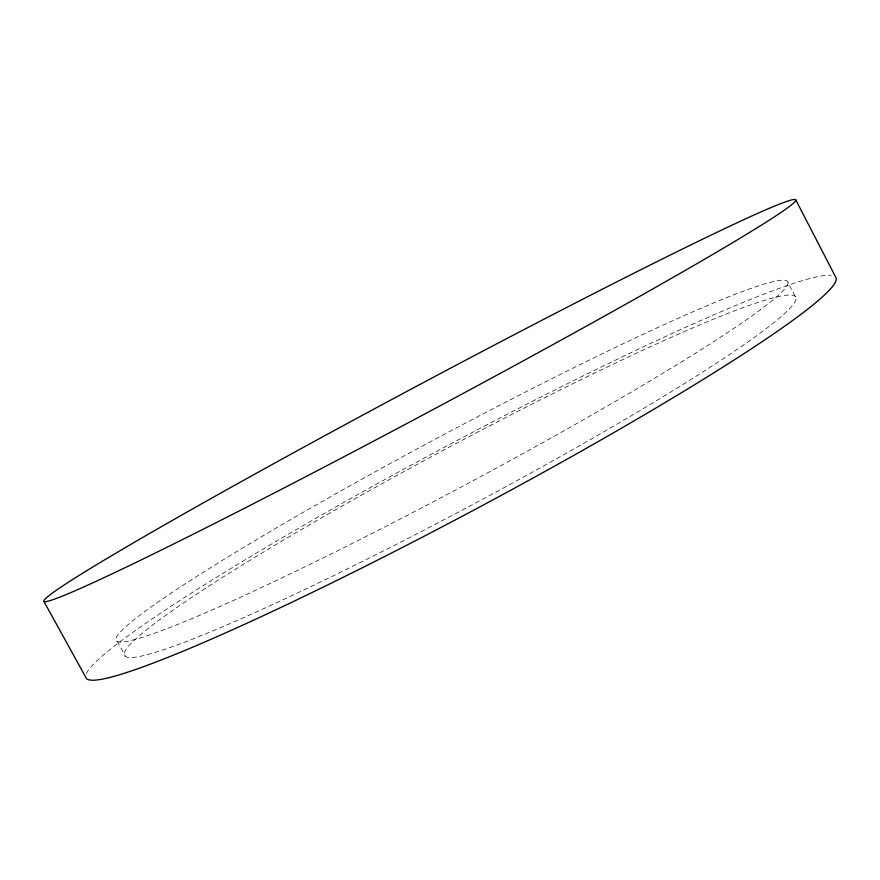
<?xml version="1.0" encoding="UTF-8"?>
<svg xmlns="http://www.w3.org/2000/svg" width="880" height="880" viewBox="0 0 880 880"><rect width="100%" height="100%" fill="white"/><g stroke="black" fill="none" stroke-linecap="round" stroke-linejoin="round"><path stroke-width="0.66" stroke-dasharray="4.4 3.3" d="M117.227 641.267L125.62 656.546M788.073 282.623A380.655 27.214 -28.1 0 1 285.758 576.059A380.655 27.214 -28.1 0 1 282.315 524.469A380.655 27.214 -28.1 0 1 788.073 282.623L796.07 298.056A380.446 30.844 -28.1 0 1 295.394 593.956A380.446 30.844 -28.1 0 1 289.058 536.8A380.446 30.844 -28.1 0 1 796.07 298.056M86.361 673.552A425.051 34.65 -28.1 0 1 441.991 448.525A425.051 34.65 -28.1 0 1 831.248 275.275"/><path stroke-width="1.32" d="M44 601.568L86.438 678.524A425.051 34.65 -28.1 0 0 479.963 506.825A425.051 34.65 -28.1 0 0 836 277.739L795.795 199.914A426.239 14.179 -28.1 0 0 228.261 488.873A426.239 14.179 -28.1 0 0 235.246 512.974A426.239 14.179 -28.1 0 0 795.795 199.914"/></g></svg>
